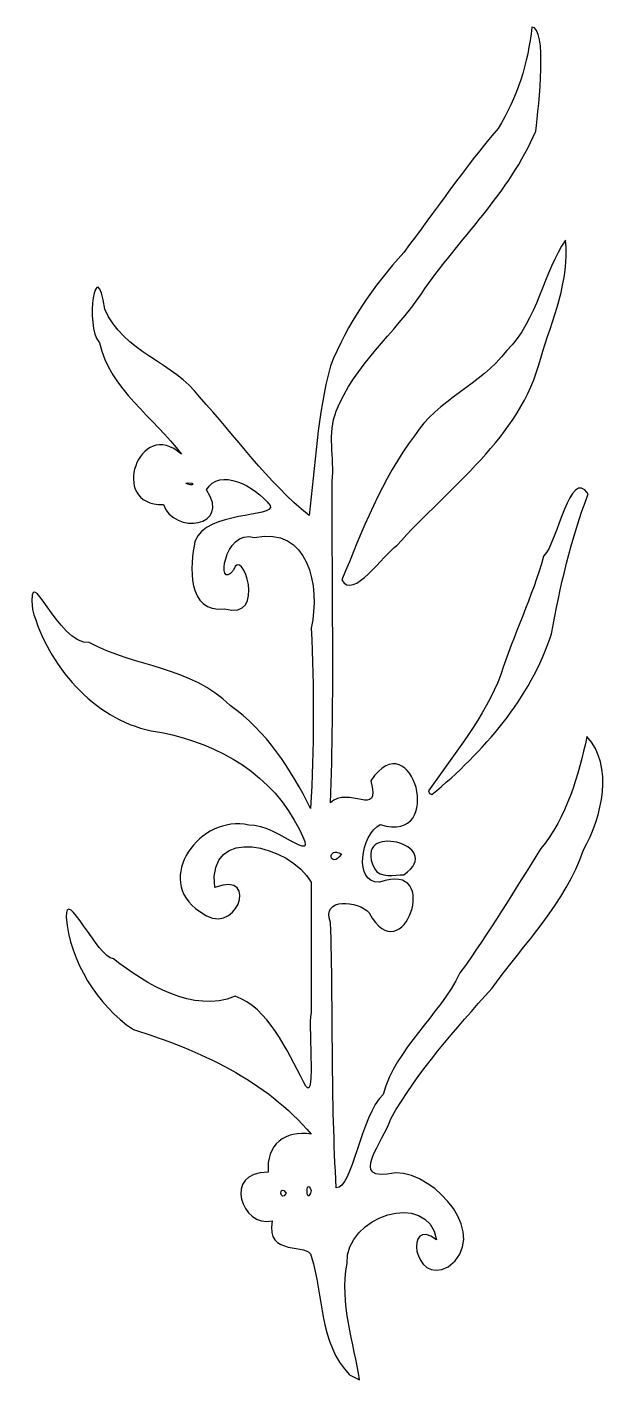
# Model space of a CAD drawing. Header units: centimetres. Extents: x -3.9 to 1.7, y -5.5 to 7.4.
import ezdxf

# ---------------------------------------------------------------- set-up
doc = ezdxf.new("R2010")
doc.units = ezdxf.units.CM
doc.header["$MEASUREMENT"] = 0
doc.layers.add('Layer 1', color=7, linetype='Continuous')

msp = doc.modelspace()

# ---------------------------------------------------------------- linework, layer by layer
at = {"layer": 'Layer 1'}
for points, knots in [([(-0.84208, -5.4119), (-1.13089, -5.11347), (-1.08851, -4.6652), (-1.20385, -4.2889), (-1.20385, -4.2889), (-1.22316, -4.15102), (-1.64257, -4.30356), (-1.57607, -3.95144), (-1.57607, -3.95144), (-1.86121, -4.02289), (-2.05184, -3.48339), (-1.61306, -3.49152), (-1.61306, -3.49152), (-1.63366, -3.23098), (-1.45363, -3.08761), (-1.2038, -3.13092), (-1.2038, -3.13092), (-1.63703, -2.61613), (-2.26512, -2.3325), (-2.89248, -2.13694), (-2.89248, -2.13694), (-3.23644, -1.90289), (-3.494, -1.49243), (-3.53019, -1.07009), (-3.53019, -1.07009), (-3.53635, -0.77186), (-3.23056, -1.45655), (-3.0812, -1.46714), (-3.0812, -1.46714), (-2.76825, -1.70989), (-2.32801, -1.98398), (-1.92729, -1.82213), (-1.92729, -1.82213), (-1.61507, -1.92459), (-1.43322, -2.33812), (-1.27792, -2.63262), (-1.27792, -2.63262), (-1.15051, -2.91293), (-1.23694, -2.13517), (-1.20663, -1.97831), (-1.20663, -1.97831), (-1.20524, -1.56509), (-1.2048, -1.15186), (-1.20384, -0.73864), (-1.20384, -0.73864), (-1.40368, -0.38586), (-2.19897, -0.18511), (-2.11942, -0.78902), (-2.11942, -0.78902), (-1.67837, -0.62126), (-1.92574, -1.30015), (-2.26163, -1.01692), (-2.26163, -1.01692), (-2.71971, -0.71406), (-2.24911, -0.08826), (-1.7981, -0.19842), (-1.7981, -0.19842), (-1.50752, -0.17871), (-1.05965, -0.69098), (-1.36525, -0.15122), (-1.36525, -0.15122), (-1.64408, 0.34508), (-2.18057, 0.61509), (-2.72292, 0.69743), (-2.72292, 0.69743), (-3.27741, 0.81326), (-3.70131, 1.31633), (-3.84973, 1.8487), (-3.84973, 1.8487), (-3.90086, 2.36627), (-3.60401, 1.50361), (-3.31031, 1.53449), (-3.31031, 1.53449), (-2.87836, 1.29828), (-2.33914, 1.30556), (-1.97282, 0.93611), (-1.97282, 0.93611), (-1.63105, 0.70028), (-1.39508, 0.3277), (-1.21107, -0.04042), (-1.21107, -0.04042), (-1.17637, 0.5314), (-1.17888, 1.10031), (-1.20377, 1.67148), (-1.20377, 1.67148), (-1.11887, 2.07585), (-1.22911, 2.64037), (-1.74414, 2.53016), (-1.74414, 2.53016), (-2.03698, 2.62289), (-2.11096, 2.00623), (-1.9434, 2.22168), (-1.9434, 2.22168), (-1.86316, 2.4717), (-1.61697, 1.72604), (-2.02606, 1.8547), (-2.02606, 1.8547), (-2.38692, 1.80811), (-2.35573, 2.27047), (-2.30787, 2.4946), (-2.30787, 2.4946), (-2.1998, 2.78733), (-1.54828, 2.71474), (-1.59279, 2.83522), (-1.59279, 2.83522), (-1.7402, 3.01874), (-2.07693, 3.20242), (-2.19854, 2.98182), (-2.19854, 2.98182), (-1.95734, 2.62765), (-2.50995, 2.55685), (-2.60649, 2.84425), (-2.60649, 2.84425), (-3.14006, 2.82669), (-2.83308, 3.68463), (-2.43607, 3.3205), (-2.43607, 3.3205), (-2.69753, 3.67205), (-3.11227, 3.93487), (-3.21498, 4.37883), (-3.21498, 4.37883), (-3.35764, 4.53635), (-3.24275, 5.25542), (-3.16363, 4.69681), (-3.16363, 4.69681), (-2.99223, 4.29088), (-2.49653, 4.1869), (-2.26545, 3.8648), (-2.26545, 3.8648), (-1.91911, 3.49026), (-1.62333, 3.0608), (-1.22368, 2.73828), (-1.22368, 2.73828), (-1.16777, 3.21221), (-1.14748, 3.69523), (-1.02234, 4.15853), (-1.02234, 4.15853), (-0.86585, 4.55374), (-0.61551, 4.91573), (-0.32742, 5.23587), (-0.32742, 5.23587), (-0.02767, 5.62942), (0.24246, 6.03154), (0.56854, 6.41258), (0.56854, 6.41258), (0.74846, 6.69623), (0.8544, 7.03639), (0.88803, 7.37402), (0.88803, 7.37402), (1.03844, 7.37042), (0.95551, 6.64137), (0.92591, 6.38777), (0.92591, 6.38777), (0.6798, 5.79955), (0.19416, 5.36432), (-0.15874, 4.84417), (-0.15874, 4.84417), (-0.4168, 4.46405), (-0.79225, 4.16857), (-0.96786, 3.72866), (-0.96786, 3.72866), (-1.05266, 3.52455), (-0.98214, 3.28399), (-1.00487, 3.06532), (-1.00487, 3.06532), (-1.00994, 2.0476), (-0.98268, 1.02944), (-1.02255, 0.01219), (-1.02255, 0.01219), (-0.86094, 0.18405), (-0.53649, -0.14518), (-0.63965, 0.22265), (-0.63965, 0.22265), (-0.24711, 0.80515), (0.08209, -0.39428), (-0.5495, -0.19124), (-0.5495, -0.19124), (-0.73579, -0.28721), (-0.80447, -0.751), (-0.55717, -0.74002), (-0.55717, -0.74002), (0.05455, -0.51534), (-0.33931, -1.6243), (-0.65599, -1.02977), (-0.65599, -1.02977), (-0.75451, -0.91445), (-1.11669, -0.87768), (-1.02043, -1.12048), (-1.02043, -1.12048), (-0.9951, -1.95943), (-1.0176, -2.8014), (-0.96694, -3.63805), (-0.96694, -3.63805), (-0.81801, -3.65575), (-0.73378, -2.95429), (-0.52294, -2.75289), (-0.52294, -2.75289), (-0.39912, -2.31068), (0.00429, -2.01192), (0.20683, -1.60075), (0.20683, -1.60075), (0.48192, -1.21986), (0.7255, -0.81416), (0.97371, -0.42033), (0.97371, -0.42033), (1.21981, -0.12979), (1.33176, 0.28101), (1.41177, 0.6432), (1.41177, 0.6432), (1.66757, 0.36438), (1.55689, -0.11752), (1.37948, -0.43308), (1.37948, -0.43308), (1.21009, -0.93435), (0.81536, -1.32172), (0.51139, -1.74452), (0.51139, -1.74452), (0.16262, -2.13434), (-0.19265, -2.53182), (-0.45035, -2.9832), (-0.45035, -2.9832), (-0.5072, -3.19029), (-0.88286, -3.60292), (-0.40244, -3.49578), (-0.40244, -3.49578), (-0.01116, -3.49912), (0.49673, -4.10277), (0.09539, -4.38849), (0.09539, -4.38849), (-0.24071, -4.57299), (-0.3222, -3.89844), (-0.01596, -4.13085), (-0.01596, -4.13085), (-0.09643, -3.64994), (-0.88723, -3.9118), (-0.86508, -4.3558), (-0.86508, -4.3558), (-0.93654, -4.73655), (-0.79592, -5.11681), (-0.74742, -5.46174), (-0.74742, -5.46174), (-0.74742, -5.46174), (-0.84205, -5.41193), (-0.84205, -5.41193), (-0.84205, -5.41193), (-0.84205, -5.41193), (-0.84205, -5.41193), (-0.84205, -5.41193), (-0.84205, -5.41193), (-0.84205, -5.41193), (-0.84208, -5.4119), (-0.84208, -5.4119)], [0, 0, 0, 0, 0.015625, 0.015625, 0.015625, 0.015625, 0.03125, 0.03125, 0.03125, 0.03125, 0.046875, 0.046875, 0.046875, 0.046875, 0.0625, 0.0625, 0.0625, 0.0625, 0.078125, 0.078125, 0.078125, 0.078125, 0.09375, 0.09375, 0.09375, 0.09375, 0.109375, 0.109375, 0.109375, 0.109375, 0.125, 0.125, 0.125, 0.125, 0.140625, 0.140625, 0.140625, 0.140625, 0.15625, 0.15625, 0.15625, 0.15625, 0.171875, 0.171875, 0.171875, 0.171875, 0.1875, 0.1875, 0.1875, 0.1875, 0.203125, 0.203125, 0.203125, 0.203125, 0.21875, 0.21875, 0.21875, 0.21875, 0.234375, 0.234375, 0.234375, 0.234375, 0.25, 0.25, 0.25, 0.25, 0.265625, 0.265625, 0.265625, 0.265625, 0.28125, 0.28125, 0.28125, 0.28125, 0.296875, 0.296875, 0.296875, 0.296875, 0.3125, 0.3125, 0.3125, 0.3125, 0.328125, 0.328125, 0.328125, 0.328125, 0.34375, 0.34375, 0.34375, 0.34375, 0.359375, 0.359375, 0.359375, 0.359375, 0.375, 0.375, 0.375, 0.375, 0.390625, 0.390625, 0.390625, 0.390625, 0.40625, 0.40625, 0.40625, 0.40625, 0.421875, 0.421875, 0.421875, 0.421875, 0.4375, 0.4375, 0.4375, 0.4375, 0.453125, 0.453125, 0.453125, 0.453125, 0.46875, 0.46875, 0.46875, 0.46875, 0.484375, 0.484375, 0.484375, 0.484375, 0.5, 0.5, 0.5, 0.5, 0.515625, 0.515625, 0.515625, 0.515625, 0.53125, 0.53125, 0.53125, 0.53125, 0.546875, 0.546875, 0.546875, 0.546875, 0.5625, 0.5625, 0.5625, 0.5625, 0.578125, 0.578125, 0.578125, 0.578125, 0.59375, 0.59375, 0.59375, 0.59375, 0.609375, 0.609375, 0.609375, 0.609375, 0.625, 0.625, 0.625, 0.625, 0.640625, 0.640625, 0.640625, 0.640625, 0.65625, 0.65625, 0.65625, 0.65625, 0.671875, 0.671875, 0.671875, 0.671875, 0.6875, 0.6875, 0.6875, 0.6875, 0.703125, 0.703125, 0.703125, 0.703125, 0.71875, 0.71875, 0.71875, 0.71875, 0.734375, 0.734375, 0.734375, 0.734375, 0.75, 0.75, 0.75, 0.75, 0.765625, 0.765625, 0.765625, 0.765625, 0.78125, 0.78125, 0.78125, 0.78125, 0.796875, 0.796875, 0.796875, 0.796875, 0.8125, 0.8125, 0.8125, 0.8125, 0.828125, 0.828125, 0.828125, 0.828125, 0.84375, 0.84375, 0.84375, 0.84375, 0.859375, 0.859375, 0.859375, 0.859375, 0.875, 0.875, 0.875, 0.875, 0.890625, 0.890625, 0.890625, 0.890625, 0.90625, 0.90625, 0.90625, 0.90625, 0.921875, 0.921875, 0.921875, 0.921875, 0.9375, 0.9375, 0.9375, 0.9375, 0.953125, 0.953125, 0.953125, 0.953125, 0.96875, 0.96875, 0.96875, 0.96875, 1, 1, 1, 1]), ([(-0.91281, 2.12811), (-0.72737, 2.585), (-0.53352, 3.09061), (-0.22489, 3.4965), (-0.22489, 3.4965), (-0.00736, 3.8393), (0.4006, 3.97633), (0.65068, 4.30411), (0.65068, 4.30411), (0.93988, 4.59244), (1.00674, 5.05995), (1.20752, 5.35267), (1.20752, 5.35267), (1.2502, 4.97145), (1.0827, 4.59649), (0.97242, 4.23136), (0.97242, 4.23136), (0.78208, 3.47424), (0.10088, 3.01219), (-0.39266, 2.45452), (-0.39266, 2.45452), (-0.51656, 2.37208), (-0.81292, 1.92923), (-0.91281, 2.12811)], [0, 0, 0, 0, 0.14285714, 0.14285714, 0.14285714, 0.14285714, 0.28571429, 0.28571429, 0.28571429, 0.28571429, 0.42857143, 0.42857143, 0.42857143, 0.42857143, 0.57142857, 0.57142857, 0.57142857, 0.57142857, 0.71428571, 0.71428571, 0.71428571, 0.71428571, 1, 1, 1, 1]), ([(-0.0926, 0.12768), (0.15707, 0.47812), (0.43871, 0.83115), (0.59531, 1.23031), (0.59531, 1.23031), (0.71121, 1.60407), (0.89599, 1.96943), (0.99991, 2.35442), (0.99991, 2.35442), (1.14238, 2.49638), (1.24429, 3.20128), (1.42348, 2.94482), (1.42348, 2.94482), (1.25816, 2.51342), (1.15642, 2.06479), (1.07457, 1.61581), (1.07457, 1.61581), (0.87489, 1.00421), (0.43149, 0.49699), (-0.05996, 0.0926), (-0.05996, 0.0926), (-0.05996, 0.0926), (-0.08302, 0.10291), (-0.08302, 0.10291), (-0.08302, 0.10291), (-0.08302, 0.10291), (-0.0926, 0.12768), (-0.0926, 0.12768)], [0, 0, 0, 0, 0.125, 0.125, 0.125, 0.125, 0.25, 0.25, 0.25, 0.25, 0.375, 0.375, 0.375, 0.375, 0.5, 0.5, 0.5, 0.5, 0.625, 0.625, 0.625, 0.625, 0.75, 0.75, 0.75, 0.75, 1, 1, 1, 1]), ([(-0.6055, -0.60947), (-0.82888, -0.15133), (0.09328, -0.38521), (-0.32694, -0.66802), (-0.32694, -0.66802), (-0.4144, -0.66696), (-0.55127, -0.70721), (-0.6055, -0.60947)], [0, 0, 0, 0, 0.33333333, 0.33333333, 0.33333333, 0.33333333, 1, 1, 1, 1])]:
    msp.add_open_spline(points, degree=3, knots=knots, dxfattribs=at)
for points in [[(-2.3366, 3.04755), (-2.48927, 3.06423), (-2.28641, 3.00094), (-2.3366, 3.04755)], [(-0.91838, -0.47387), (-1.06144, -0.38491), (-1.03044, -0.63027), (-0.91838, -0.47387)], [(-1.44198, -3.69094), (-1.51322, -3.58431), (-1.50433, -3.79395), (-1.44198, -3.69094)], [(-1.20385, -3.66292), (-1.26312, -3.5248), (-1.25312, -3.83328), (-1.20385, -3.66292)]]:
    msp.add_open_spline(points, degree=3, dxfattribs=at)

doc.saveas('drawing.dxf')
